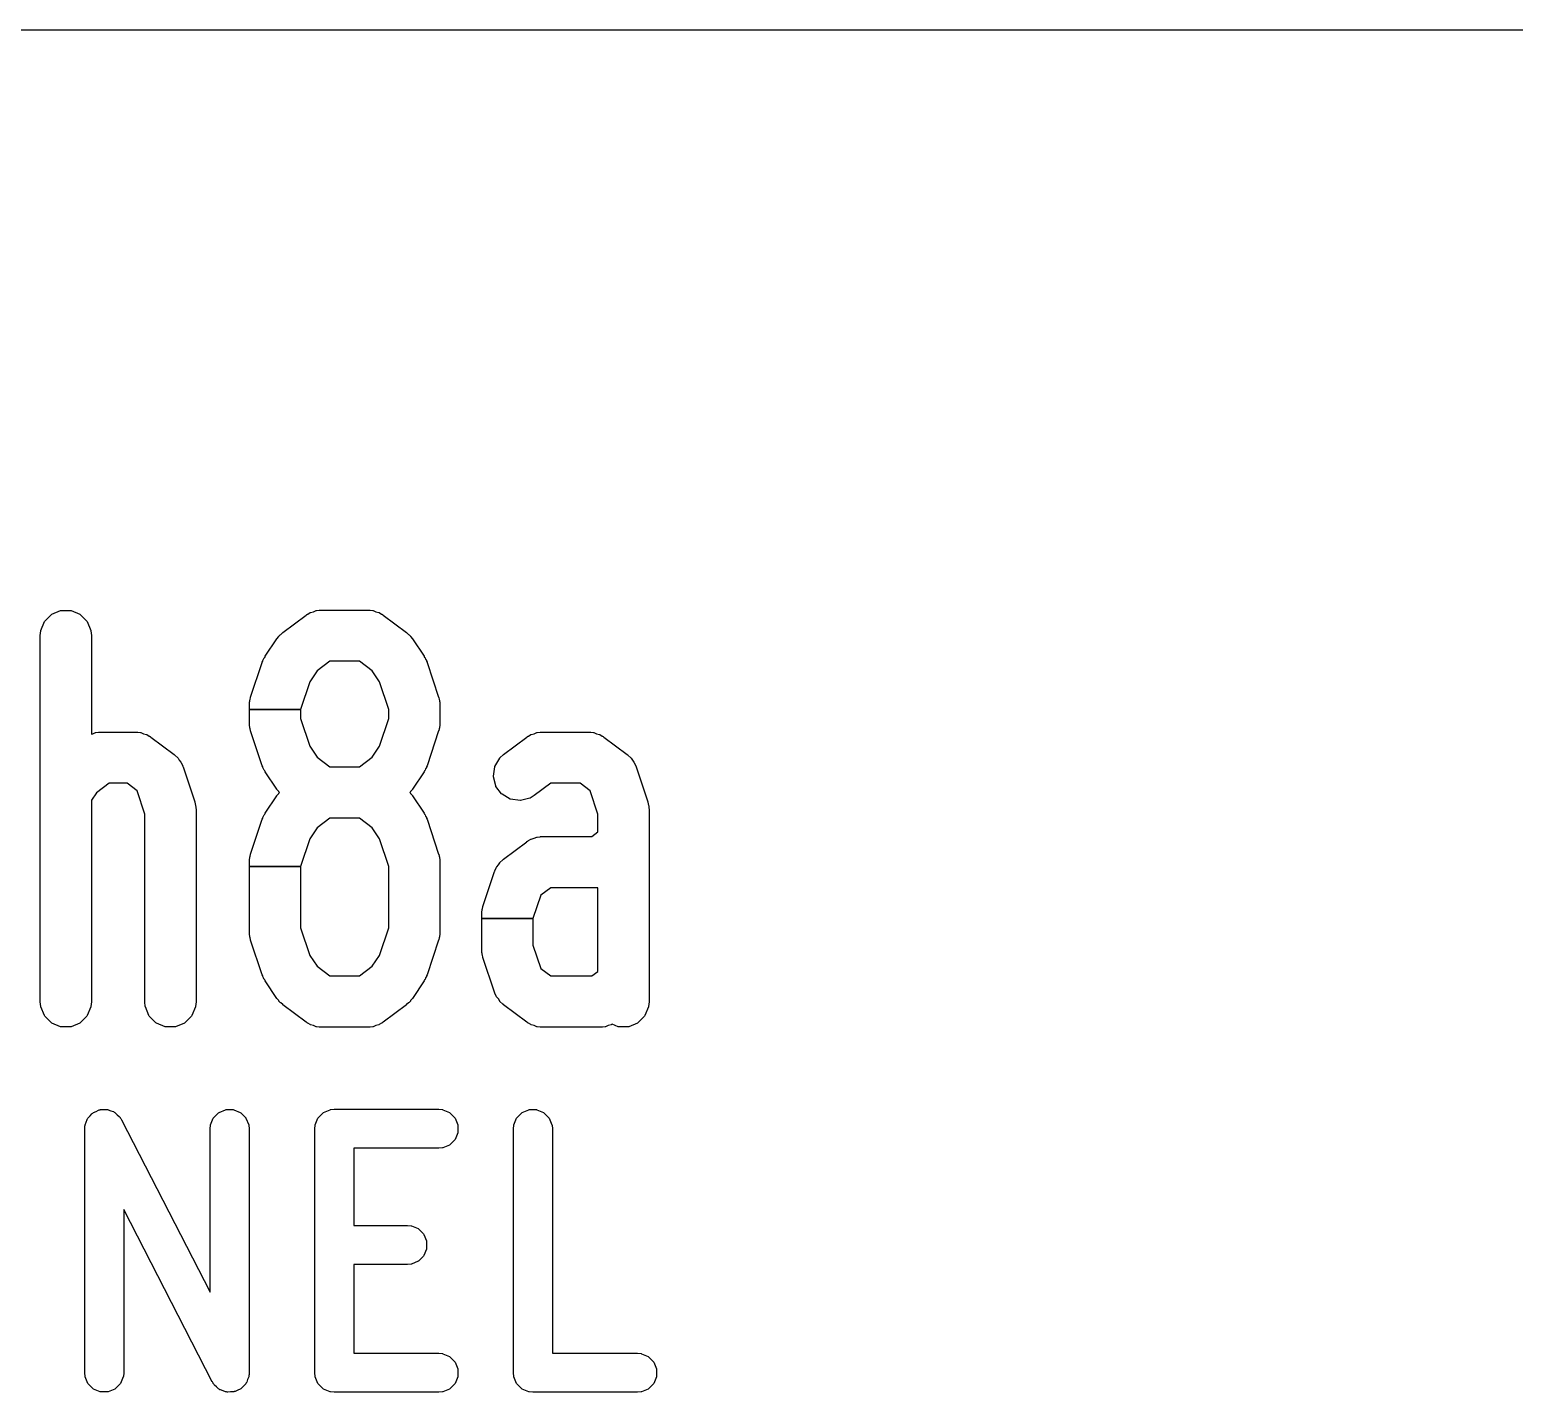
# Model space of a CAD drawing. Header units: millimetres. Extents: x 0 to 98, y 0 to 67.8.
# Drawn here: x 18.47 to 24.56, y 62.22 to 67.8 of the extents above; entities that cross this region are included whole.
import ezdxf

# ---------------------------------------------------------------- set-up
doc = ezdxf.new("R2010")
doc.units = ezdxf.units.MM
doc.layers.add('Edge.Cuts', color=254, linetype='CONTINUOUS', true_color=0xd0d2cd)

msp = doc.modelspace()

# ---------------------------------------------------------------- linework, layer by layer
at = {"layer": 'Edge.Cuts', "linetype": 'CONTINUOUS'}
for p, q in [((0, 67.8), (98, 67.8)), ((18.600007, 65.41917), (18.60192, 65.419551)), ((18.60192, 65.419551), (18.640938, 65.419551)), ((18.640938, 65.419551), (18.642851, 65.41917)), ((19.647626, 65.419171), (19.649049, 65.419527)), ((19.649049, 65.419527), (19.660273, 65.420633)), ((19.660273, 65.420633), (19.662365, 65.421168)), ((19.662365, 65.421168), (19.66431, 65.421274)), ((19.66431, 65.421274), (19.665321, 65.42113)), ((19.665321, 65.42113), (19.668559, 65.421448)), ((19.668559, 65.421448), (19.669048, 65.421472)), ((19.669048, 65.421472), (19.859524, 65.421472)), ((19.859524, 65.421472), (19.860013, 65.421448)), ((19.860013, 65.421448), (19.863249, 65.42113)), ((19.863249, 65.42113), (19.864262, 65.421274)), ((19.864262, 65.421274), (19.866208, 65.421168)), ((19.866208, 65.421168), (19.868298, 65.420633)), ((19.868298, 65.420633), (19.879523, 65.419527)), ((19.879523, 65.419527), (19.880947, 65.41917)), ((18.518731, 65.337894), (18.533663, 65.373942)), ((18.533663, 65.373942), (18.534746, 65.375565)), ((18.534746, 65.375565), (18.562336, 65.403155)), ((18.562336, 65.403155), (18.563959, 65.404238)), ((18.563959, 65.404238), (18.600007, 65.41917)), ((18.642851, 65.41917), (18.678899, 65.404238)), ((18.678899, 65.404238), (18.680522, 65.403155)), ((18.680522, 65.403155), (18.708112, 65.375565)), ((18.708112, 65.375565), (18.709195, 65.373942)), ((18.709195, 65.373942), (18.724127, 65.337894)), ((19.51081, 65.329043), (19.606048, 65.400472)), ((19.606048, 65.400472), (19.606454, 65.400746)), ((19.606454, 65.400746), (19.609233, 65.402434)), ((19.609233, 65.402434), (19.609957, 65.403156)), ((19.609957, 65.403156), (19.611577, 65.404238)), ((19.611577, 65.404238), (19.613566, 65.405063)), ((19.613566, 65.405063), (19.623215, 65.410916)), ((19.623215, 65.410916), (19.624567, 65.411484)), ((19.624567, 65.411484), (19.636364, 65.414508)), ((19.636364, 65.414508), (19.647626, 65.419171)), ((19.880947, 65.41917), (19.892199, 65.414509)), ((19.892199, 65.414509), (19.904006, 65.411484)), ((19.904006, 65.411484), (19.905358, 65.410915)), ((19.905358, 65.410915), (19.915001, 65.405065)), ((19.915001, 65.405065), (19.916996, 65.404238)), ((19.916996, 65.404238), (19.918617, 65.403155)), ((19.918617, 65.403155), (19.919338, 65.402434)), ((19.919338, 65.402434), (19.922118, 65.400747)), ((19.922118, 65.400747), (19.922524, 65.400472)), ((19.922524, 65.400472), (20.017762, 65.329043)), ((18.516429, 65.316472), (18.516453, 65.316962)), ((18.516429, 63.816472), (18.516429, 65.316472)), ((18.516453, 65.316962), (18.518374, 65.336471)), ((18.518374, 65.336471), (18.518731, 65.337894)), ((18.724127, 65.337894), (18.724484, 65.336471)), ((18.724484, 65.336471), (18.726405, 65.316962)), ((18.726405, 65.316962), (18.726429, 65.316472)), ((18.726429, 65.316472), (18.726429, 64.913183)), ((19.438826, 65.231859), (19.486445, 65.303287)), ((19.486445, 65.303287), (19.486736, 65.303681)), ((19.486736, 65.303681), (19.493959, 65.312503)), ((19.493959, 65.312503), (19.495053, 65.314349)), ((19.495053, 65.314349), (19.495977, 65.315487)), ((19.495977, 65.315487), (19.497685, 65.317053)), ((19.497685, 65.317053), (19.499157, 65.318849)), ((19.499157, 65.318849), (19.500241, 65.319834)), ((19.500241, 65.319834), (19.502029, 65.321033)), ((19.502029, 65.321033), (19.510433, 65.32873)), ((19.510433, 65.32873), (19.51081, 65.329043)), ((20.017762, 65.329043), (20.01814, 65.32873)), ((20.01814, 65.32873), (20.026548, 65.321027)), ((20.026548, 65.321027), (20.028329, 65.319834)), ((20.028329, 65.319834), (20.029415, 65.318848)), ((20.029415, 65.318848), (20.030885, 65.317053)), ((20.030885, 65.317053), (20.032595, 65.315486)), ((20.032595, 65.315486), (20.033519, 65.314347)), ((20.033519, 65.314347), (20.03461, 65.312504)), ((20.03461, 65.312504), (20.041835, 65.303681)), ((20.041835, 65.303681), (20.042127, 65.303287)), ((20.042127, 65.303287), (20.089746, 65.231859)), ((19.378961, 65.063962), (19.42658, 65.206818)), ((19.42658, 65.206818), (19.426757, 65.207274)), ((19.426757, 65.207274), (19.428582, 65.211366)), ((19.428582, 65.211366), (19.428859, 65.21276)), ((19.428859, 65.21276), (19.429351, 65.214139)), ((19.429351, 65.214139), (19.432239, 65.219557)), ((19.432239, 65.219557), (19.434748, 65.225176)), ((19.434748, 65.225176), (19.435536, 65.226413)), ((19.435536, 65.226413), (19.436466, 65.227487)), ((19.436466, 65.227487), (19.438574, 65.231438)), ((19.438574, 65.231438), (19.438826, 65.231859)), ((19.704049, 65.211472), (19.651198, 65.171835)), ((19.824523, 65.211472), (19.704049, 65.211472)), ((19.877372, 65.171835), (19.824523, 65.211472)), ((20.089746, 65.231859), (20.089998, 65.231437)), ((20.089998, 65.231437), (20.092103, 65.227489)), ((20.092103, 65.227489), (20.093035, 65.226414)), ((20.093035, 65.226414), (20.093824, 65.225176)), ((20.093824, 65.225176), (20.09633, 65.219561)), ((20.09633, 65.219561), (20.099221, 65.21414)), ((20.099221, 65.21414), (20.099714, 65.212755)), ((20.099714, 65.212755), (20.099988, 65.211366)), ((20.099988, 65.211366), (20.101814, 65.207277)), ((20.101814, 65.207277), (20.101992, 65.206819)), ((20.101992, 65.206819), (20.149611, 65.063962)), ((19.621353, 65.127069), (19.583572, 65.013722)), ((19.651198, 65.171835), (19.621353, 65.127069)), ((19.907217, 65.127069), (19.877372, 65.171835)), ((19.945, 65.013722), (19.907217, 65.127069)), ((19.376723, 65.054234), (19.378829, 65.06349)), ((19.378829, 65.06349), (19.378961, 65.063962)), ((20.149611, 65.063962), (20.149744, 65.063489)), ((20.149744, 65.063489), (20.151849, 65.054229)), ((19.373572, 65.030758), (19.373596, 65.031248)), ((19.373572, 65.013722), (19.373572, 65.030758)), ((19.373572, 64.959329), (19.373572, 65.013722)), ((19.373572, 65.013722), (19.583572, 65.013722)), ((19.583572, 65.013722), (19.373572, 65.013722)), ((19.373596, 65.031248), (19.374526, 65.040704)), ((19.37437, 65.042911), (19.374481, 65.044373)), ((19.374526, 65.040704), (19.37437, 65.042911)), ((19.374481, 65.044373), (19.375198, 65.047533)), ((19.375198, 65.047533), (19.375517, 65.050758)), ((19.375517, 65.050758), (19.375873, 65.052179)), ((19.375873, 65.052179), (19.376723, 65.054234)), ((19.583572, 65.013722), (19.583572, 64.976366)), ((19.945, 64.976366), (19.945, 65.013722)), ((20.151849, 65.054229), (20.152698, 65.052181)), ((20.152698, 65.052181), (20.153055, 65.050757)), ((20.153055, 65.050757), (20.153372, 65.047529)), ((20.153372, 65.047529), (20.15409, 65.044375)), ((20.154202, 65.04291), (20.154044, 65.040702)), ((20.154044, 65.040702), (20.154976, 65.031248)), ((20.15409, 65.044375), (20.154202, 65.04291)), ((20.154976, 65.031248), (20.155, 65.030758)), ((20.155, 65.030758), (20.155, 64.959329)), ((19.373596, 64.958839), (19.373572, 64.959329)), ((19.374526, 64.949385), (19.373596, 64.958839)), ((19.37437, 64.947176), (19.374526, 64.949385)), ((19.374481, 64.945714), (19.37437, 64.947176)), ((19.375198, 64.942556), (19.374481, 64.945714)), ((19.375517, 64.939329), (19.375198, 64.942556)), ((19.375873, 64.937907), (19.375517, 64.939329)), ((19.376723, 64.935852), (19.375873, 64.937907)), ((19.378829, 64.926597), (19.376723, 64.935852)), ((19.583572, 64.976366), (19.621355, 64.863016)), ((19.907217, 64.863019), (19.945, 64.976366)), ((20.151848, 64.935857), (20.149744, 64.926598)), ((20.152698, 64.937905), (20.151848, 64.935857)), ((20.153055, 64.939331), (20.152698, 64.937905)), ((20.153372, 64.942559), (20.153055, 64.939331)), ((20.15409, 64.945712), (20.153372, 64.942559)), ((20.154976, 64.958839), (20.154044, 64.949387)), ((20.154044, 64.949387), (20.154202, 64.947177)), ((20.154202, 64.947177), (20.15409, 64.945712)), ((20.155, 64.959329), (20.154976, 64.958839)), ((18.726429, 64.913183), (18.731609, 64.91451)), ((18.731609, 64.91451), (18.742864, 64.919171)), ((18.742864, 64.919171), (18.744287, 64.919527)), ((18.744287, 64.919527), (18.755511, 64.920633)), ((18.755511, 64.920633), (18.757603, 64.921168)), ((18.757603, 64.921168), (18.759548, 64.921274)), ((18.759548, 64.921274), (18.760559, 64.92113)), ((18.760559, 64.92113), (18.763797, 64.921448)), ((18.763797, 64.921448), (18.764286, 64.921472)), ((18.764286, 64.921472), (18.907143, 64.921472)), ((18.907143, 64.921472), (18.907632, 64.921448)), ((18.907632, 64.921448), (18.910868, 64.92113)), ((18.910868, 64.92113), (18.911881, 64.921274)), ((18.911881, 64.921274), (18.913827, 64.921168)), ((18.913827, 64.921168), (18.915917, 64.920633)), ((18.915917, 64.920633), (18.927142, 64.919527)), ((18.927142, 64.919527), (18.928566, 64.91917)), ((18.928566, 64.91917), (18.939818, 64.914509)), ((18.939818, 64.914509), (18.951625, 64.911484)), ((18.951625, 64.911484), (18.952977, 64.910915)), ((18.952977, 64.910915), (18.96262, 64.905065)), ((18.96262, 64.905065), (18.964615, 64.904238)), ((18.964615, 64.904238), (18.966236, 64.903155)), ((18.966236, 64.903155), (18.966957, 64.902434)), ((18.966957, 64.902434), (18.969737, 64.900747)), ((18.969737, 64.900747), (18.970143, 64.900472)), ((18.970143, 64.900472), (19.065381, 64.829043)), ((19.378961, 64.926125), (19.378829, 64.926597)), ((19.42658, 64.783269), (19.378961, 64.926125)), ((20.149611, 64.926125), (20.101992, 64.783268)), ((20.149744, 64.926598), (20.149611, 64.926125)), ((20.415572, 64.829043), (20.51081, 64.900472)), ((20.51081, 64.900472), (20.511216, 64.900746)), ((20.511216, 64.900746), (20.513995, 64.902434)), ((20.513995, 64.902434), (20.514719, 64.903156)), ((20.514719, 64.903156), (20.516339, 64.904238)), ((20.516339, 64.904238), (20.518328, 64.905063)), ((20.518328, 64.905063), (20.527977, 64.910916)), ((20.527977, 64.910916), (20.529329, 64.911484)), ((20.529329, 64.911484), (20.541126, 64.914508)), ((20.541126, 64.914508), (20.552388, 64.919171)), ((20.552388, 64.919171), (20.553811, 64.919527)), ((20.553811, 64.919527), (20.565035, 64.920633)), ((20.565035, 64.920633), (20.567127, 64.921168)), ((20.567127, 64.921168), (20.569072, 64.921274)), ((20.569072, 64.921274), (20.570083, 64.92113)), ((20.570083, 64.92113), (20.573321, 64.921448)), ((20.573321, 64.921448), (20.57381, 64.921472)), ((20.57381, 64.921472), (20.764286, 64.921472)), ((20.764286, 64.921472), (20.764775, 64.921448)), ((20.764775, 64.921448), (20.768011, 64.92113)), ((20.768011, 64.92113), (20.769024, 64.921274)), ((20.769024, 64.921274), (20.77097, 64.921168)), ((20.77097, 64.921168), (20.77306, 64.920633)), ((20.77306, 64.920633), (20.784285, 64.919527)), ((20.784285, 64.919527), (20.785709, 64.91917)), ((20.785709, 64.91917), (20.796961, 64.914509)), ((20.796961, 64.914509), (20.808768, 64.911484)), ((20.808768, 64.911484), (20.81012, 64.910915)), ((20.81012, 64.910915), (20.819763, 64.905065)), ((20.819763, 64.905065), (20.821758, 64.904238)), ((20.821758, 64.904238), (20.823379, 64.903155)), ((20.823379, 64.903155), (20.8241, 64.902434)), ((20.8241, 64.902434), (20.82688, 64.900747)), ((20.82688, 64.900747), (20.827286, 64.900472)), ((20.827286, 64.900472), (20.922524, 64.829043)), ((19.065381, 64.829043), (19.065757, 64.828731)), ((19.065757, 64.828731), (19.066348, 64.82819)), ((19.066348, 64.82819), (19.067471, 64.827318)), ((19.067471, 64.827318), (19.068131, 64.826557)), ((19.068131, 64.826557), (19.080214, 64.815487)), ((19.080214, 64.815487), (19.081138, 64.814347)), ((19.081138, 64.814347), (19.086339, 64.805562)), ((19.621355, 64.863016), (19.651197, 64.818253)), ((19.651197, 64.818253), (19.704048, 64.778615)), ((19.824524, 64.778615), (19.877372, 64.818252)), ((19.877372, 64.818252), (19.907217, 64.863019)), ((20.379936, 64.780773), (20.399815, 64.814348)), ((20.399815, 64.814348), (20.40074, 64.815488)), ((20.40074, 64.815488), (20.415195, 64.82873)), ((20.415195, 64.82873), (20.415572, 64.829043)), ((20.922524, 64.829043), (20.9229, 64.828731)), ((20.9229, 64.828731), (20.923491, 64.82819)), ((20.923491, 64.82819), (20.924614, 64.827318)), ((20.924614, 64.827318), (20.925274, 64.826557)), ((20.925274, 64.826557), (20.937357, 64.815487)), ((20.937357, 64.815487), (20.938281, 64.814347)), ((20.938281, 64.814347), (20.943482, 64.805562)), ((19.086339, 64.805562), (19.093035, 64.797842)), ((19.093035, 64.797842), (19.093824, 64.796604)), ((19.093824, 64.796604), (19.100502, 64.781643)), ((19.100502, 64.781643), (19.101016, 64.780776)), ((19.101016, 64.780776), (19.101483, 64.779447)), ((19.101483, 64.779447), (19.101814, 64.778706)), ((19.101814, 64.778706), (19.101992, 64.778247)), ((19.101992, 64.778247), (19.149611, 64.63539)), ((19.426757, 64.782812), (19.42658, 64.783269)), ((19.428581, 64.778724), (19.426757, 64.782812)), ((19.428858, 64.777328), (19.428581, 64.778724)), ((19.429351, 64.775948), (19.428858, 64.777328)), ((19.432239, 64.770532), (19.429351, 64.775948)), ((19.434748, 64.764911), (19.432239, 64.770532)), ((19.435537, 64.763673), (19.434748, 64.764911)), ((19.436466, 64.762602), (19.435537, 64.763673)), ((19.438574, 64.758649), (19.436466, 64.762602)), ((19.438826, 64.758229), (19.438574, 64.758649)), ((19.486445, 64.6868), (19.438826, 64.758229)), ((19.704048, 64.778615), (19.824524, 64.778615)), ((20.089746, 64.758229), (20.042127, 64.6868)), ((20.089998, 64.75865), (20.089746, 64.758229)), ((20.092103, 64.7626), (20.089998, 64.75865)), ((20.093034, 64.763672), (20.092103, 64.7626)), ((20.093824, 64.764911), (20.093034, 64.763672)), ((20.096329, 64.770524), (20.093824, 64.764911)), ((20.099222, 64.775948), (20.096329, 64.770524)), ((20.099715, 64.777332), (20.099222, 64.775948)), ((20.099989, 64.778723), (20.099715, 64.777332)), ((20.101815, 64.78281), (20.099989, 64.778723)), ((20.101992, 64.783268), (20.101815, 64.78281)), ((20.37377, 64.740307), (20.379288, 64.778933)), ((20.379288, 64.778933), (20.379936, 64.780773)), ((20.943482, 64.805562), (20.950178, 64.797842)), ((20.950178, 64.797842), (20.950967, 64.796604)), ((20.950967, 64.796604), (20.957645, 64.781643)), ((20.957645, 64.781643), (20.958159, 64.780776)), ((20.958159, 64.780776), (20.958626, 64.779447)), ((20.958626, 64.779447), (20.958957, 64.778706)), ((20.958957, 64.778706), (20.959135, 64.778247)), ((20.959135, 64.778247), (21.006754, 64.63539)), ((18.799287, 64.711472), (18.746436, 64.671835)), ((18.872142, 64.711472), (18.799287, 64.711472)), ((18.913142, 64.680723), (18.872142, 64.711472)), ((20.373876, 64.738359), (20.37377, 64.740307)), ((20.38356, 64.700561), (20.373876, 64.738359)), ((20.384404, 64.698802), (20.38356, 64.700561)), ((20.407814, 64.667588), (20.384404, 64.698802)), ((20.608811, 64.711472), (20.541572, 64.661043)), ((20.729285, 64.711472), (20.608811, 64.711472)), ((20.770285, 64.680723), (20.729285, 64.711472)), ((18.746436, 64.671835), (18.726429, 64.641824)), ((18.726429, 64.641824), (18.726429, 63.816472)), ((18.945, 64.58515), (18.913142, 64.680723)), ((19.149611, 64.63539), (19.149744, 64.634917)), ((19.149744, 64.634917), (19.151849, 64.625657)), ((19.438826, 64.589002), (19.486445, 64.66043)), ((19.486737, 64.686405), (19.486445, 64.6868)), ((19.486445, 64.66043), (19.486736, 64.660824)), ((19.486736, 64.660824), (19.493959, 64.669646)), ((19.493959, 64.677585), (19.486737, 64.686405)), ((19.495054, 64.675737), (19.493959, 64.677585)), ((19.493959, 64.669646), (19.495053, 64.671492)), ((19.495053, 64.671492), (19.495977, 64.67263)), ((19.495978, 64.674599), (19.495054, 64.675737)), ((19.495977, 64.67263), (19.497051, 64.673616)), ((19.497051, 64.673616), (19.495978, 64.674599)), ((20.032593, 64.674598), (20.031519, 64.673615)), ((20.031519, 64.673615), (20.032595, 64.672629)), ((20.033519, 64.675738), (20.032593, 64.674598)), ((20.032595, 64.672629), (20.033519, 64.67149)), ((20.034613, 64.677588), (20.033519, 64.675738)), ((20.033519, 64.67149), (20.03461, 64.669647)), ((20.03461, 64.669647), (20.041835, 64.660824)), ((20.041835, 64.686405), (20.034613, 64.677588)), ((20.042127, 64.6868), (20.041835, 64.686405)), ((20.041835, 64.660824), (20.042127, 64.66043)), ((20.042127, 64.66043), (20.089746, 64.589002)), ((20.409267, 64.666286), (20.407814, 64.667588)), ((20.442842, 64.646407), (20.409267, 64.666286)), ((20.444682, 64.645759), (20.442842, 64.646407)), ((20.483308, 64.640241), (20.444682, 64.645759)), ((20.485256, 64.640347), (20.483308, 64.640241)), ((20.523054, 64.650031), (20.485256, 64.640347)), ((20.524407, 64.6506), (20.523054, 64.650031)), ((20.541166, 64.660768), (20.524407, 64.6506)), ((20.541572, 64.661043), (20.541166, 64.660768)), ((20.802143, 64.58515), (20.770285, 64.680723)), ((21.006754, 64.63539), (21.006887, 64.634917)), ((21.006887, 64.634917), (21.008992, 64.625657)), ((18.945, 63.816472), (18.945, 64.58515)), ((19.151849, 64.625657), (19.152698, 64.623609)), ((19.152698, 64.623609), (19.153055, 64.622185)), ((19.153055, 64.622185), (19.153372, 64.618957)), ((19.153372, 64.618957), (19.15409, 64.615803)), ((19.154202, 64.614338), (19.154044, 64.61213)), ((19.154044, 64.61213), (19.154976, 64.602676)), ((19.15409, 64.615803), (19.154202, 64.614338)), ((19.154976, 64.602676), (19.155, 64.602186)), ((19.155, 64.602186), (19.155, 63.816472)), ((19.426756, 64.564418), (19.428582, 64.568511)), ((19.428582, 64.568511), (19.428858, 64.569902)), ((19.428858, 64.569902), (19.429351, 64.571282)), ((19.429351, 64.571282), (19.432234, 64.576691)), ((19.432234, 64.576691), (19.434748, 64.58232)), ((19.434748, 64.58232), (19.435536, 64.583556)), ((19.435536, 64.583556), (19.436466, 64.58463)), ((19.436466, 64.58463), (19.438574, 64.588581)), ((19.438574, 64.588581), (19.438826, 64.589002)), ((19.704049, 64.568615), (19.651196, 64.528977)), ((19.824523, 64.568615), (19.704049, 64.568615)), ((19.877372, 64.528978), (19.824523, 64.568615)), ((20.089746, 64.589002), (20.089998, 64.58858)), ((20.089998, 64.58858), (20.092103, 64.584632)), ((20.092103, 64.584632), (20.093035, 64.583557)), ((20.093035, 64.583557), (20.093824, 64.582319)), ((20.093824, 64.582319), (20.09633, 64.576704)), ((20.09633, 64.576704), (20.099221, 64.571283)), ((20.099221, 64.571283), (20.099714, 64.569898)), ((20.099714, 64.569898), (20.099988, 64.568509)), ((20.099988, 64.568509), (20.101814, 64.56442)), ((20.802143, 64.511829), (20.802143, 64.58515)), ((21.008992, 64.625657), (21.009841, 64.623609)), ((21.009841, 64.623609), (21.010198, 64.622185)), ((21.010198, 64.622185), (21.010515, 64.618957)), ((21.010515, 64.618957), (21.011233, 64.615803)), ((21.011345, 64.614338), (21.011187, 64.61213)), ((21.011187, 64.61213), (21.012119, 64.602676)), ((21.011233, 64.615803), (21.011345, 64.614338)), ((21.012119, 64.602676), (21.012143, 64.602186)), ((21.012143, 64.602186), (21.012143, 63.816472)), ((19.378961, 64.421104), (19.426579, 64.563961)), ((19.426579, 64.563961), (19.426756, 64.564418)), ((19.651196, 64.528977), (19.621355, 64.484215)), ((19.907216, 64.484213), (19.877372, 64.528978)), ((20.101814, 64.56442), (20.101992, 64.563962)), ((20.101992, 64.563962), (20.149611, 64.421104)), ((20.776904, 64.4929), (20.802143, 64.511829)), ((19.621355, 64.484215), (19.583572, 64.370864)), ((19.945, 64.370862), (19.907216, 64.484213)), ((20.415572, 64.400472), (20.51081, 64.4719)), ((20.51081, 64.4719), (20.511216, 64.472174)), ((20.511216, 64.472174), (20.513995, 64.473862)), ((20.513995, 64.473862), (20.514719, 64.474584)), ((20.514719, 64.474584), (20.516339, 64.475666)), ((20.516339, 64.475666), (20.518328, 64.476491)), ((20.518328, 64.476491), (20.527977, 64.482344)), ((20.527977, 64.482344), (20.529329, 64.482912)), ((20.529329, 64.482912), (20.541126, 64.485936)), ((20.541126, 64.485936), (20.552388, 64.490599)), ((20.552388, 64.490599), (20.553811, 64.490955)), ((20.553811, 64.490955), (20.565036, 64.492061)), ((20.565036, 64.492061), (20.567128, 64.492596)), ((20.567128, 64.492596), (20.569073, 64.492702)), ((20.569073, 64.492702), (20.570084, 64.492558)), ((20.570084, 64.492558), (20.573321, 64.492876)), ((20.573321, 64.492876), (20.57381, 64.4929)), ((20.57381, 64.4929), (20.776904, 64.4929)), ((19.373572, 64.3879), (19.373596, 64.38839)), ((19.373572, 64.370864), (19.373572, 64.3879)), ((19.373596, 64.38839), (19.374526, 64.397846)), ((19.37437, 64.400053), (19.374481, 64.401515)), ((19.374526, 64.397846), (19.37437, 64.400053)), ((19.374481, 64.401515), (19.375198, 64.404675)), ((19.375198, 64.404675), (19.375517, 64.4079)), ((19.375517, 64.4079), (19.375873, 64.409321)), ((19.375873, 64.409321), (19.376723, 64.411376)), ((19.376723, 64.411376), (19.378829, 64.420632)), ((19.378829, 64.420632), (19.378961, 64.421104)), ((20.149611, 64.421104), (20.149744, 64.420631)), ((20.149744, 64.420631), (20.151849, 64.411371)), ((20.151849, 64.411371), (20.152698, 64.409323)), ((20.152698, 64.409323), (20.153055, 64.407899)), ((20.153055, 64.407899), (20.153372, 64.404671)), ((20.153372, 64.404671), (20.15409, 64.401517)), ((20.154202, 64.400052), (20.154044, 64.397844)), ((20.154044, 64.397844), (20.154976, 64.38839)), ((20.15409, 64.401517), (20.154202, 64.400052)), ((20.154976, 64.38839), (20.155, 64.3879)), ((20.155, 64.3879), (20.155, 64.102186)), ((20.39461, 64.376989), (20.399816, 64.385778)), ((20.399816, 64.385778), (20.40074, 64.386917)), ((20.40074, 64.386917), (20.412823, 64.397988)), ((20.412823, 64.397988), (20.413484, 64.398749)), ((20.413484, 64.398749), (20.414601, 64.399617)), ((20.414601, 64.399617), (20.415198, 64.400162)), ((20.415198, 64.400162), (20.415572, 64.400472)), ((19.373572, 64.102186), (19.373572, 64.370864)), ((19.373572, 64.370864), (19.583572, 64.370864)), ((19.583572, 64.370864), (19.373572, 64.370864)), ((19.583572, 64.370864), (19.583572, 64.119223)), ((19.945, 64.119223), (19.945, 64.370862)), ((20.331342, 64.206819), (20.378961, 64.349675)), ((20.378961, 64.349675), (20.379137, 64.35013)), ((20.379137, 64.35013), (20.379463, 64.350862)), ((20.379463, 64.350862), (20.379934, 64.352201)), ((20.379934, 64.352201), (20.380451, 64.353077)), ((20.380451, 64.353077), (20.387129, 64.368033)), ((20.387129, 64.368033), (20.387918, 64.369271)), ((20.387918, 64.369271), (20.39461, 64.376989)), ((20.60881, 64.2829), (20.567809, 64.252152)), ((20.802143, 64.2829), (20.60881, 64.2829)), ((20.802143, 63.940401), (20.802143, 64.2829)), ((20.329104, 64.197091), (20.33121, 64.206347)), ((20.33121, 64.206347), (20.331342, 64.206819)), ((20.567809, 64.252152), (20.535953, 64.156579)), ((20.325953, 64.173615), (20.325977, 64.174105)), ((20.325953, 64.156579), (20.325953, 64.173615)), ((20.325953, 64.030758), (20.325953, 64.156579)), ((20.325953, 64.156579), (20.535953, 64.156579)), ((20.535953, 64.156579), (20.325953, 64.156579)), ((20.325977, 64.174105), (20.326907, 64.183561)), ((20.326751, 64.185768), (20.326862, 64.18723)), ((20.326907, 64.183561), (20.326751, 64.185768)), ((20.326862, 64.18723), (20.327579, 64.19039)), ((20.327579, 64.19039), (20.327898, 64.193615)), ((20.327898, 64.193615), (20.328254, 64.195036)), ((20.328254, 64.195036), (20.329104, 64.197091)), ((20.535953, 64.156579), (20.535953, 64.047795)), ((19.373596, 64.101696), (19.373572, 64.102186)), ((19.374526, 64.092242), (19.373596, 64.101696)), ((19.37437, 64.090033), (19.374526, 64.092242)), ((19.374481, 64.088571), (19.37437, 64.090033)), ((19.375198, 64.085413), (19.374481, 64.088571)), ((19.375517, 64.082186), (19.375198, 64.085413)), ((19.375873, 64.080764), (19.375517, 64.082186)), ((19.376723, 64.078709), (19.375873, 64.080764)), ((19.583572, 64.119223), (19.621355, 64.005873)), ((19.907217, 64.005876), (19.945, 64.119223)), ((20.152698, 64.080762), (20.151848, 64.078714)), ((20.153055, 64.082188), (20.152698, 64.080762)), ((20.153372, 64.085416), (20.153055, 64.082188)), ((20.15409, 64.088569), (20.153372, 64.085416)), ((20.154976, 64.101696), (20.154044, 64.092244)), ((20.154044, 64.092244), (20.154202, 64.090034)), ((20.154202, 64.090034), (20.15409, 64.088569)), ((20.155, 64.102186), (20.154976, 64.101696)), ((19.378829, 64.069454), (19.376723, 64.078709)), ((19.378961, 64.068982), (19.378829, 64.069454)), ((19.42658, 63.926126), (19.378961, 64.068982)), ((20.149611, 64.068982), (20.101992, 63.926125)), ((20.149744, 64.069455), (20.149611, 64.068982)), ((20.151848, 64.078714), (20.149744, 64.069455)), ((20.325977, 64.030268), (20.325953, 64.030758)), ((20.326907, 64.020814), (20.325977, 64.030268)), ((20.326751, 64.018605), (20.326907, 64.020814)), ((20.535953, 64.047795), (20.567809, 63.952222)), ((19.621355, 64.005873), (19.651197, 63.96111)), ((19.651197, 63.96111), (19.704048, 63.921472)), ((19.824524, 63.921472), (19.877372, 63.961109)), ((19.877372, 63.961109), (19.907217, 64.005876)), ((20.326862, 64.017143), (20.326751, 64.018605)), ((20.327579, 64.013985), (20.326862, 64.017143)), ((20.327898, 64.010758), (20.327579, 64.013985)), ((20.328254, 64.009336), (20.327898, 64.010758)), ((20.329104, 64.007281), (20.328254, 64.009336)), ((20.33121, 63.998026), (20.329104, 64.007281)), ((20.331342, 63.997554), (20.33121, 63.998026)), ((20.37896, 63.854697), (20.331342, 63.997554)), ((19.426757, 63.925669), (19.42658, 63.926126)), ((19.428581, 63.921581), (19.426757, 63.925669)), ((19.428858, 63.920185), (19.428581, 63.921581)), ((19.429351, 63.918805), (19.428858, 63.920185)), ((19.432239, 63.913389), (19.429351, 63.918805)), ((19.434748, 63.907768), (19.432239, 63.913389)), ((19.435537, 63.90653), (19.434748, 63.907768)), ((19.436466, 63.905459), (19.435537, 63.90653)), ((19.438574, 63.901506), (19.436466, 63.905459)), ((19.438826, 63.901086), (19.438574, 63.901506)), ((19.486445, 63.829657), (19.438826, 63.901086)), ((19.704048, 63.921472), (19.824524, 63.921472)), ((20.089746, 63.901086), (20.042127, 63.829657)), ((20.089998, 63.901507), (20.089746, 63.901086)), ((20.092103, 63.905457), (20.089998, 63.901507)), ((20.093034, 63.906529), (20.092103, 63.905457)), ((20.093824, 63.907768), (20.093034, 63.906529)), ((20.096329, 63.913381), (20.093824, 63.907768)), ((20.099222, 63.918805), (20.096329, 63.913381)), ((20.099715, 63.920189), (20.099222, 63.918805)), ((20.099989, 63.92158), (20.099715, 63.920189)), ((20.101815, 63.925667), (20.099989, 63.92158)), ((20.101992, 63.926125), (20.101815, 63.925667)), ((20.567809, 63.952222), (20.60881, 63.921472)), ((20.60881, 63.921472), (20.776905, 63.921472)), ((20.776905, 63.921472), (20.802143, 63.940401)), ((20.379137, 63.854242), (20.37896, 63.854697)), ((20.379461, 63.853515), (20.379137, 63.854242)), ((20.379935, 63.85217), (20.379461, 63.853515)), ((20.380444, 63.851309), (20.379935, 63.85217)), ((20.387129, 63.836338), (20.380444, 63.851309)), ((18.516453, 63.815982), (18.516429, 63.816472)), ((18.518374, 63.796473), (18.516453, 63.815982)), ((18.518731, 63.79505), (18.518374, 63.796473)), ((18.533663, 63.759002), (18.518731, 63.79505)), ((18.724127, 63.79505), (18.709195, 63.759002)), ((18.724484, 63.796473), (18.724127, 63.79505)), ((18.726405, 63.815982), (18.724484, 63.796473)), ((18.726429, 63.816472), (18.726405, 63.815982)), ((18.945024, 63.815982), (18.945, 63.816472)), ((18.946945, 63.796473), (18.945024, 63.815982)), ((18.947302, 63.79505), (18.946945, 63.796473)), ((18.962234, 63.759002), (18.947302, 63.79505)), ((19.152698, 63.79505), (19.137766, 63.759002)), ((19.153055, 63.796473), (19.152698, 63.79505)), ((19.154976, 63.815982), (19.153055, 63.796473)), ((19.155, 63.816472), (19.154976, 63.815982)), ((19.486737, 63.829262), (19.486445, 63.829657)), ((19.493959, 63.820442), (19.486737, 63.829262)), ((19.495054, 63.818594), (19.493959, 63.820442)), ((19.495978, 63.817456), (19.495054, 63.818594)), ((19.497685, 63.815892), (19.495978, 63.817456)), ((19.499157, 63.814095), (19.497685, 63.815892)), ((19.500243, 63.813108), (19.499157, 63.814095)), ((19.502026, 63.811914), (19.500243, 63.813108)), ((19.510432, 63.804213), (19.502026, 63.811914)), ((19.51081, 63.8039), (19.510432, 63.804213)), ((19.606048, 63.732472), (19.51081, 63.8039)), ((20.017762, 63.8039), (19.922524, 63.732472)), ((20.01814, 63.804214), (20.017762, 63.8039)), ((20.026542, 63.811914), (20.01814, 63.804214)), ((20.028328, 63.813108), (20.026542, 63.811914)), ((20.029416, 63.814096), (20.028328, 63.813108)), ((20.030885, 63.815892), (20.029416, 63.814096)), ((20.032593, 63.817455), (20.030885, 63.815892)), ((20.033519, 63.818595), (20.032593, 63.817455)), ((20.034613, 63.820445), (20.033519, 63.818595)), ((20.041835, 63.829262), (20.034613, 63.820445)), ((20.042127, 63.829657), (20.041835, 63.829262)), ((20.387918, 63.835101), (20.387129, 63.836338)), ((20.39461, 63.827385), (20.387918, 63.835101)), ((20.399816, 63.818594), (20.39461, 63.827385)), ((20.40074, 63.817455), (20.399816, 63.818594)), ((20.412825, 63.806383), (20.40074, 63.817455)), ((20.413483, 63.805625), (20.412825, 63.806383)), ((20.414591, 63.804766), (20.413483, 63.805625)), ((20.415195, 63.804212), (20.414591, 63.804766)), ((20.415572, 63.8039), (20.415195, 63.804212)), ((20.51081, 63.732472), (20.415572, 63.8039)), ((21.009841, 63.79505), (20.994909, 63.759002)), ((21.010198, 63.796473), (21.009841, 63.79505)), ((21.012119, 63.815982), (21.010198, 63.796473)), ((21.012143, 63.816472), (21.012119, 63.815982)), ((18.534746, 63.757379), (18.533663, 63.759002)), ((18.562336, 63.729789), (18.534746, 63.757379)), ((18.563959, 63.728706), (18.562336, 63.729789)), ((18.600007, 63.713774), (18.563959, 63.728706)), ((18.678899, 63.728706), (18.642851, 63.713774)), ((18.680522, 63.729789), (18.678899, 63.728706)), ((18.708112, 63.757379), (18.680522, 63.729789)), ((18.709195, 63.759002), (18.708112, 63.757379)), ((18.963317, 63.757379), (18.962234, 63.759002)), ((18.990907, 63.729789), (18.963317, 63.757379)), ((18.99253, 63.728706), (18.990907, 63.729789)), ((19.028578, 63.713774), (18.99253, 63.728706)), ((19.10747, 63.728706), (19.071422, 63.713774)), ((19.109093, 63.729789), (19.10747, 63.728706)), ((19.136683, 63.757379), (19.109093, 63.729789)), ((19.137766, 63.759002), (19.136683, 63.757379)), ((19.606455, 63.732197), (19.606048, 63.732472)), ((19.609231, 63.730513), (19.606455, 63.732197)), ((19.609955, 63.729789), (19.609231, 63.730513)), ((19.611578, 63.728705), (19.609955, 63.729789)), ((19.613567, 63.727882), (19.611578, 63.728705)), ((19.623214, 63.722028), (19.613567, 63.727882)), ((19.624567, 63.721459), (19.623214, 63.722028)), ((19.636377, 63.718434), (19.624567, 63.721459)), ((19.647626, 63.713774), (19.636377, 63.718434)), ((19.892196, 63.718435), (19.880947, 63.713774)), ((19.904005, 63.721459), (19.892196, 63.718435)), ((19.905358, 63.722028), (19.904005, 63.721459)), ((19.915005, 63.727883), (19.905358, 63.722028)), ((19.916993, 63.728705), (19.915005, 63.727883)), ((19.918618, 63.729791), (19.916993, 63.728705)), ((19.919337, 63.730512), (19.918618, 63.729791)), ((19.922117, 63.732197), (19.919337, 63.730512)), ((19.922524, 63.732472), (19.922117, 63.732197)), ((20.511217, 63.732197), (20.51081, 63.732472)), ((20.513993, 63.730513), (20.511217, 63.732197)), ((20.514717, 63.729789), (20.513993, 63.730513)), ((20.51634, 63.728705), (20.514717, 63.729789)), ((20.518329, 63.727882), (20.51634, 63.728705)), ((20.527976, 63.722028), (20.518329, 63.727882)), ((20.529329, 63.721459), (20.527976, 63.722028)), ((20.541139, 63.718434), (20.529329, 63.721459)), ((20.552388, 63.713774), (20.541139, 63.718434)), ((20.844577, 63.718435), (20.833328, 63.713774)), ((20.856386, 63.721459), (20.844577, 63.718435)), ((20.857739, 63.722029), (20.856386, 63.721459)), ((20.861005, 63.724012), (20.857739, 63.722029)), ((20.885721, 63.713774), (20.861005, 63.724012)), ((20.964613, 63.728706), (20.928565, 63.713774)), ((20.966236, 63.729789), (20.964613, 63.728706)), ((20.993826, 63.757379), (20.966236, 63.729789)), ((20.994909, 63.759002), (20.993826, 63.757379)), ((18.60192, 63.713393), (18.600007, 63.713774)), ((18.640938, 63.713393), (18.60192, 63.713393)), ((18.642851, 63.713774), (18.640938, 63.713393)), ((19.030491, 63.713393), (19.028578, 63.713774)), ((19.069509, 63.713393), (19.030491, 63.713393)), ((19.071422, 63.713774), (19.069509, 63.713393)), ((19.649049, 63.713417), (19.647626, 63.713774)), ((19.660277, 63.712313), (19.649049, 63.713417)), ((19.662364, 63.711777), (19.660277, 63.712313)), ((19.664314, 63.71167), (19.662364, 63.711777)), ((19.665324, 63.711815), (19.664314, 63.71167)), ((19.668558, 63.711496), (19.665324, 63.711815)), ((19.669048, 63.711472), (19.668558, 63.711496)), ((19.859524, 63.711472), (19.669048, 63.711472)), ((19.860015, 63.711496), (19.859524, 63.711472)), ((19.863246, 63.711815), (19.860015, 63.711496)), ((19.864258, 63.71167), (19.863246, 63.711815)), ((19.866209, 63.711777), (19.864258, 63.71167)), ((19.868295, 63.712313), (19.866209, 63.711777)), ((19.879523, 63.713417), (19.868295, 63.712313)), ((19.880947, 63.713774), (19.879523, 63.713417)), ((20.553811, 63.713417), (20.552388, 63.713774)), ((20.565039, 63.712313), (20.553811, 63.713417)), ((20.567126, 63.711777), (20.565039, 63.712313)), ((20.569076, 63.71167), (20.567126, 63.711777)), ((20.570086, 63.711815), (20.569076, 63.71167)), ((20.57332, 63.711496), (20.570086, 63.711815)), ((20.57381, 63.711472), (20.57332, 63.711496)), ((20.811905, 63.711472), (20.57381, 63.711472)), ((20.812396, 63.711496), (20.811905, 63.711472)), ((20.815627, 63.711815), (20.812396, 63.711496)), ((20.816639, 63.71167), (20.815627, 63.711815)), ((20.81859, 63.711777), (20.816639, 63.71167)), ((20.820676, 63.712313), (20.81859, 63.711777)), ((20.831904, 63.713417), (20.820676, 63.712313)), ((20.833328, 63.713774), (20.831904, 63.713417)), ((20.887634, 63.713393), (20.885721, 63.713774)), ((20.926652, 63.713393), (20.887634, 63.713393)), ((20.928565, 63.713774), (20.926652, 63.713393)), ((18.720735, 63.348446), (18.728103, 63.357137)), ((18.728103, 63.357137), (18.729629, 63.35835)), ((18.729629, 63.35835), (18.731712, 63.359423)), ((18.731712, 63.359423), (18.733368, 63.361077)), ((18.733368, 63.361077), (18.734989, 63.36216)), ((18.734989, 63.36216), (18.745514, 63.366522)), ((18.745514, 63.366522), (18.755655, 63.371735)), ((18.755655, 63.371735), (18.757529, 63.372271)), ((18.757529, 63.372271), (18.759861, 63.372464)), ((18.759861, 63.372464), (18.762026, 63.37336)), ((18.762026, 63.37336), (18.763939, 63.37374)), ((18.763939, 63.37374), (18.775337, 63.37374)), ((18.775337, 63.37374), (18.786695, 63.374677)), ((18.786695, 63.374677), (18.788633, 63.374455)), ((18.788633, 63.374455), (18.790862, 63.37374)), ((18.790862, 63.37374), (18.793203, 63.37374)), ((18.793203, 63.37374), (18.795116, 63.373359)), ((18.795116, 63.373359), (18.80564, 63.369)), ((18.80564, 63.369), (18.816497, 63.365517)), ((18.816497, 63.365517), (18.818203, 63.36457)), ((18.818203, 63.36457), (18.819988, 63.363057)), ((18.819988, 63.363057), (18.822153, 63.36216)), ((18.822153, 63.36216), (18.823775, 63.361077)), ((18.823775, 63.361077), (18.831841, 63.353011)), ((18.831841, 63.353011), (18.840527, 63.345649)), ((19.226961, 63.340385), (19.247653, 63.361077)), ((19.247653, 63.361077), (19.249276, 63.36216)), ((19.249276, 63.36216), (19.276312, 63.373359)), ((19.276312, 63.373359), (19.278225, 63.37374)), ((19.278225, 63.37374), (19.307489, 63.37374)), ((19.307489, 63.37374), (19.309402, 63.373359)), ((19.309402, 63.373359), (19.336438, 63.36216)), ((19.336438, 63.36216), (19.338061, 63.361077)), ((19.338061, 63.361077), (19.358753, 63.340385)), ((19.655532, 63.340385), (19.676224, 63.361077)), ((19.676224, 63.361077), (19.677847, 63.36216)), ((19.677847, 63.36216), (19.704883, 63.373359)), ((19.704883, 63.373359), (19.706306, 63.373716)), ((19.706306, 63.373716), (19.720938, 63.375157)), ((19.720938, 63.375157), (19.721428, 63.375181)), ((19.721428, 63.375181), (20.15, 63.375181)), ((20.15, 63.375181), (20.15049, 63.375157)), ((20.15049, 63.375157), (20.165122, 63.373716)), ((20.165122, 63.373716), (20.166545, 63.373359)), ((20.166545, 63.373359), (20.193581, 63.36216)), ((20.193581, 63.36216), (20.195204, 63.361077)), ((20.195204, 63.361077), (20.215896, 63.340385)), ((20.469818, 63.340385), (20.49051, 63.361077)), ((20.49051, 63.361077), (20.492133, 63.36216)), ((20.492133, 63.36216), (20.519169, 63.373359)), ((20.519169, 63.373359), (20.521082, 63.37374)), ((20.521082, 63.37374), (20.550346, 63.37374)), ((20.550346, 63.37374), (20.552259, 63.373359)), ((20.552259, 63.373359), (20.579295, 63.36216)), ((20.579295, 63.36216), (20.580918, 63.361077)), ((20.580918, 63.361077), (20.60161, 63.340385)), ((18.698571, 63.295181), (18.698595, 63.295671)), ((18.698571, 62.295181), (18.698571, 63.295181)), ((18.698595, 63.295671), (18.699198, 63.301804)), ((18.699075, 63.303305), (18.699297, 63.305242)), ((18.699198, 63.301804), (18.699075, 63.303305)), ((18.699297, 63.305242), (18.699643, 63.306325)), ((18.699643, 63.306325), (18.700036, 63.310303)), ((18.700036, 63.310303), (18.700393, 63.311726)), ((18.700393, 63.311726), (18.704752, 63.322252)), ((18.704752, 63.322252), (18.708235, 63.333107)), ((18.708235, 63.333107), (18.709181, 63.334812)), ((18.709181, 63.334812), (18.710695, 63.3366)), ((18.710695, 63.3366), (18.711592, 63.338763)), ((18.711592, 63.338763), (18.712675, 63.340384)), ((18.712675, 63.340384), (18.720735, 63.348446)), ((18.840527, 63.345649), (18.841495, 63.344547)), ((18.841495, 63.344547), (18.843661, 63.341191)), ((18.843661, 63.341191), (18.844467, 63.340385)), ((18.844467, 63.340385), (18.845551, 63.338762)), ((18.845551, 63.338762), (18.846126, 63.337372)), ((18.846126, 63.337372), (18.849469, 63.332194)), ((18.849469, 63.332194), (18.849714, 63.331769)), ((18.849714, 63.331769), (19.212857, 62.625659)), ((19.212857, 63.295181), (19.212881, 63.295671)), ((19.212857, 62.625659), (19.212857, 63.295181)), ((19.212881, 63.295671), (19.214322, 63.310303)), ((19.214322, 63.310303), (19.214679, 63.311726)), ((19.214679, 63.311726), (19.225878, 63.338762)), ((19.225878, 63.338762), (19.226961, 63.340385)), ((19.358753, 63.340385), (19.359836, 63.338762)), ((19.359836, 63.338762), (19.371035, 63.311726)), ((19.371035, 63.311726), (19.371392, 63.310303)), ((19.371392, 63.310303), (19.372833, 63.295671)), ((19.372833, 63.295671), (19.372857, 63.295181)), ((19.372857, 63.295181), (19.372857, 62.295181)), ((19.641428, 63.295181), (19.641452, 63.295671)), ((19.641428, 62.295181), (19.641428, 63.295181)), ((19.641452, 63.295671), (19.642893, 63.310303)), ((19.642893, 63.310303), (19.64325, 63.311726)), ((19.64325, 63.311726), (19.654449, 63.338762)), ((19.654449, 63.338762), (19.655532, 63.340385)), ((20.215896, 63.340385), (20.216979, 63.338762)), ((20.216979, 63.338762), (20.228178, 63.311726)), ((20.228178, 63.311726), (20.228559, 63.309813)), ((20.228559, 63.309813), (20.228559, 63.280549)), ((20.455714, 63.295181), (20.455738, 63.295671)), ((20.455714, 62.295181), (20.455714, 63.295181)), ((20.455738, 63.295671), (20.457179, 63.310303)), ((20.457179, 63.310303), (20.457536, 63.311726)), ((20.457536, 63.311726), (20.468735, 63.338762)), ((20.468735, 63.338762), (20.469818, 63.340385)), ((20.60161, 63.340385), (20.602693, 63.338762)), ((20.602693, 63.338762), (20.613892, 63.311726)), ((20.613892, 63.311726), (20.614249, 63.310303)), ((20.614249, 63.310303), (20.61569, 63.295671)), ((20.61569, 63.295671), (20.615714, 63.295181)), ((20.615714, 63.295181), (20.615714, 62.375181)), ((20.195204, 63.229285), (20.193581, 63.228202)), ((20.215896, 63.249977), (20.195204, 63.229285)), ((20.216979, 63.2516), (20.215896, 63.249977)), ((20.228178, 63.278636), (20.216979, 63.2516)), ((20.228559, 63.280549), (20.228178, 63.278636)), ((20.15, 63.215181), (19.801428, 63.215181)), ((19.801428, 63.215181), (19.801428, 62.898991)), ((20.15049, 63.215205), (20.15, 63.215181)), ((20.165122, 63.216646), (20.15049, 63.215205)), ((20.166545, 63.217003), (20.165122, 63.216646)), ((20.193581, 63.228202), (20.166545, 63.217003)), ((19.221714, 62.258593), (18.858571, 62.964705)), ((18.858571, 62.964705), (18.858571, 62.295181)), ((19.801428, 62.898991), (20.021428, 62.898991)), ((20.021428, 62.898991), (20.021918, 62.898967)), ((20.021918, 62.898967), (20.03655, 62.897526)), ((20.03655, 62.897526), (20.037973, 62.897169)), ((20.037973, 62.897169), (20.065009, 62.88597)), ((20.065009, 62.88597), (20.066632, 62.884887)), ((20.066632, 62.884887), (20.087324, 62.864195)), ((20.087324, 62.864195), (20.088407, 62.862572)), ((20.088407, 62.862572), (20.099606, 62.835536)), ((20.099606, 62.835536), (20.099987, 62.833623)), ((20.099987, 62.804359), (20.099606, 62.802446)), ((20.099987, 62.833623), (20.099987, 62.804359)), ((20.065009, 62.752012), (20.037973, 62.740813)), ((20.066632, 62.753095), (20.065009, 62.752012)), ((20.087324, 62.773787), (20.066632, 62.753095)), ((20.088407, 62.77541), (20.087324, 62.773787)), ((20.099606, 62.802446), (20.088407, 62.77541)), ((20.021428, 62.738991), (19.801428, 62.738991)), ((19.801428, 62.738991), (19.801428, 62.375181)), ((20.021918, 62.739015), (20.021428, 62.738991)), ((20.03655, 62.740456), (20.021918, 62.739015)), ((20.037973, 62.740813), (20.03655, 62.740456)), ((19.801428, 62.375181), (20.15, 62.375181)), ((20.15, 62.375181), (20.15049, 62.375157)), ((20.15049, 62.375157), (20.165122, 62.373716)), ((20.165122, 62.373716), (20.166545, 62.373359)), ((20.166545, 62.373359), (20.193581, 62.36216)), ((20.193581, 62.36216), (20.195204, 62.361077)), ((20.195204, 62.361077), (20.215896, 62.340385)), ((20.215896, 62.340385), (20.216979, 62.338762)), ((20.216979, 62.338762), (20.228178, 62.311726)), ((20.615714, 62.375181), (20.964286, 62.375181)), ((20.964286, 62.375181), (20.964776, 62.375157)), ((20.964776, 62.375157), (20.979408, 62.373716)), ((20.979408, 62.373716), (20.980831, 62.373359)), ((20.980831, 62.373359), (21.007867, 62.36216)), ((21.007867, 62.36216), (21.00949, 62.361077)), ((21.00949, 62.361077), (21.030182, 62.340385)), ((21.030182, 62.340385), (21.031265, 62.338762)), ((21.031265, 62.338762), (21.042464, 62.311726)), ((18.698595, 62.294691), (18.698571, 62.295181)), ((18.700036, 62.280059), (18.698595, 62.294691)), ((18.700393, 62.278636), (18.700036, 62.280059)), ((18.711592, 62.2516), (18.700393, 62.278636)), ((18.856749, 62.278636), (18.84555, 62.2516)), ((18.857106, 62.280059), (18.856749, 62.278636)), ((18.858547, 62.294691), (18.857106, 62.280059)), ((18.858571, 62.295181), (18.858547, 62.294691)), ((19.221959, 62.258168), (19.221714, 62.258593)), ((19.225302, 62.252989), (19.221959, 62.258168)), ((19.362245, 62.255548), (19.360732, 62.253765)), ((19.363193, 62.257255), (19.362245, 62.255548)), ((19.366673, 62.268107), (19.363193, 62.257255)), ((19.371035, 62.278635), (19.366673, 62.268107)), ((19.371392, 62.28006), (19.371035, 62.278635)), ((19.371782, 62.284037), (19.371392, 62.28006)), ((19.37213, 62.285117), (19.371782, 62.284037)), ((19.372353, 62.28706), (19.37213, 62.285117)), ((19.372833, 62.29469), (19.372228, 62.288561)), ((19.372228, 62.288561), (19.372353, 62.28706)), ((19.372857, 62.295181), (19.372833, 62.29469)), ((19.641452, 62.294691), (19.641428, 62.295181)), ((19.642893, 62.280059), (19.641452, 62.294691)), ((19.64325, 62.278636), (19.642893, 62.280059)), ((19.654449, 62.2516), (19.64325, 62.278636)), ((20.228178, 62.278636), (20.216979, 62.2516)), ((20.228178, 62.311726), (20.228559, 62.309813)), ((20.228559, 62.280549), (20.228178, 62.278636)), ((20.228559, 62.309813), (20.228559, 62.280549)), ((20.455738, 62.294691), (20.455714, 62.295181)), ((20.457179, 62.280059), (20.455738, 62.294691)), ((20.457536, 62.278636), (20.457179, 62.280059)), ((20.468735, 62.2516), (20.457536, 62.278636)), ((21.042464, 62.278636), (21.031265, 62.2516)), ((21.042464, 62.311726), (21.042845, 62.309813)), ((21.042845, 62.280549), (21.042464, 62.278636)), ((21.042845, 62.309813), (21.042845, 62.280549)), ((18.712675, 62.249977), (18.711592, 62.2516)), ((18.733367, 62.229285), (18.712675, 62.249977)), ((18.73499, 62.228202), (18.733367, 62.229285)), ((18.762026, 62.217003), (18.73499, 62.228202)), ((18.763939, 62.216622), (18.762026, 62.217003)), ((18.793203, 62.216622), (18.763939, 62.216622)), ((18.795116, 62.217003), (18.793203, 62.216622)), ((18.822152, 62.228202), (18.795116, 62.217003)), ((18.823775, 62.229285), (18.822152, 62.228202)), ((18.844467, 62.249977), (18.823775, 62.229285)), ((18.84555, 62.2516), (18.844467, 62.249977)), ((19.225878, 62.251599), (19.225302, 62.252989)), ((19.226961, 62.249977), (19.225878, 62.251599)), ((19.227765, 62.249173), (19.226961, 62.249977)), ((19.229933, 62.245815), (19.227765, 62.249173)), ((19.230901, 62.244713), (19.229933, 62.245815)), ((19.239586, 62.237352), (19.230901, 62.244713)), ((19.247653, 62.229285), (19.239586, 62.237352)), ((19.249276, 62.228201), (19.247653, 62.229285)), ((19.25144, 62.227305), (19.249276, 62.228201)), ((19.253225, 62.225792), (19.25144, 62.227305)), ((19.254931, 62.224845), (19.253225, 62.225792)), ((19.265782, 62.221365), (19.254931, 62.224845)), ((19.276312, 62.217003), (19.265782, 62.221365)), ((19.278225, 62.216622), (19.276312, 62.217003)), ((19.280569, 62.216622), (19.278225, 62.216622)), ((19.282795, 62.215908), (19.280569, 62.216622)), ((19.284733, 62.215686), (19.282795, 62.215908)), ((19.296084, 62.216622), (19.284733, 62.215686)), ((19.307489, 62.216622), (19.296084, 62.216622)), ((19.309404, 62.217003), (19.307489, 62.216622)), ((19.311566, 62.2179), (19.309404, 62.217003)), ((19.313897, 62.218091), (19.311566, 62.2179)), ((19.315774, 62.218628), (19.313897, 62.218091)), ((19.325911, 62.223843), (19.315774, 62.218628)), ((19.336438, 62.228202), (19.325911, 62.223843)), ((19.338061, 62.229286), (19.336438, 62.228202)), ((19.339715, 62.230941), (19.338061, 62.229286)), ((19.341797, 62.232011), (19.339715, 62.230941)), ((19.343325, 62.233225), (19.341797, 62.232011)), ((19.350691, 62.241918), (19.343325, 62.233225)), ((19.358752, 62.249977), (19.350691, 62.241918)), ((19.359837, 62.251601), (19.358752, 62.249977)), ((19.360732, 62.253765), (19.359837, 62.251601)), ((19.655532, 62.249977), (19.654449, 62.2516)), ((19.676224, 62.229285), (19.655532, 62.249977)), ((19.677847, 62.228202), (19.676224, 62.229285)), ((19.704883, 62.217003), (19.677847, 62.228202)), ((19.706306, 62.216646), (19.704883, 62.217003)), ((19.720938, 62.215205), (19.706306, 62.216646)), ((19.721428, 62.215181), (19.720938, 62.215205)), ((20.15, 62.215181), (19.721428, 62.215181)), ((20.15049, 62.215205), (20.15, 62.215181)), ((20.165122, 62.216646), (20.15049, 62.215205)), ((20.166545, 62.217003), (20.165122, 62.216646)), ((20.193581, 62.228202), (20.166545, 62.217003)), ((20.195204, 62.229285), (20.193581, 62.228202)), ((20.215896, 62.249977), (20.195204, 62.229285)), ((20.216979, 62.2516), (20.215896, 62.249977)), ((20.469818, 62.249977), (20.468735, 62.2516)), ((20.49051, 62.229285), (20.469818, 62.249977)), ((20.492133, 62.228202), (20.49051, 62.229285)), ((20.519169, 62.217003), (20.492133, 62.228202)), ((20.520592, 62.216646), (20.519169, 62.217003)), ((20.535224, 62.215205), (20.520592, 62.216646)), ((20.535714, 62.215181), (20.535224, 62.215205)), ((20.964286, 62.215181), (20.535714, 62.215181)), ((20.964776, 62.215205), (20.964286, 62.215181)), ((20.979408, 62.216646), (20.964776, 62.215205)), ((20.980831, 62.217003), (20.979408, 62.216646)), ((21.007867, 62.228202), (20.980831, 62.217003)), ((21.00949, 62.229285), (21.007867, 62.228202)), ((21.030182, 62.249977), (21.00949, 62.229285)), ((21.031265, 62.2516), (21.030182, 62.249977))]:
    msp.add_line(p, q, dxfattribs=at)

doc.saveas('drawing.dxf')
